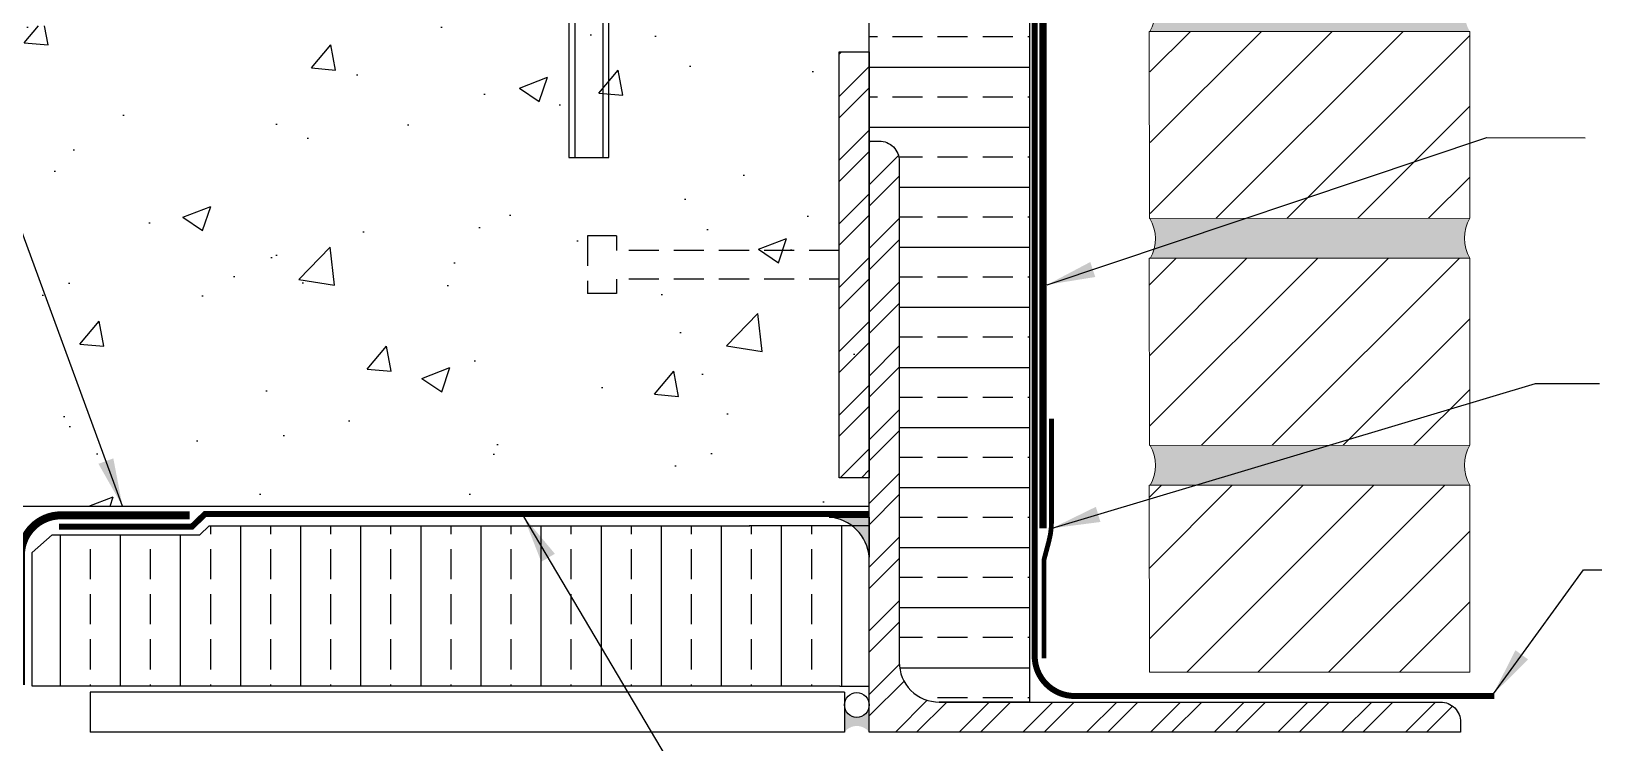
# Model space of a CAD drawing. Extents: x 61.9 to 112.9, y 313.3 to 379.3.
# Drawn here: x 76.34 to 95.91, y 327.53 to 336.41 of the extents above; entities that cross this region are included whole.
import ezdxf

# ---------------------------------------------------------------- set-up
doc = ezdxf.new("R2010")
doc.units = 0
doc.header["$LTSCALE"] = 1.5
doc.header["$MEASUREMENT"] = 0
doc.linetypes.add('DASHED', pattern=[0.75, 0.5, -0.25])
doc.linetypes.add('HIDDEN', pattern=[0.375, 0.25, -0.125])
for name, color, linetype in [('$-G--01', 1, 'CONTINUOUS'), ('DuPont Thru-Wall Flashing', 252, 'CONTINUOUS'), ('fluid applied', 252, 'CONTINUOUS'), ('SEALANT', 250, 'CONTINUOUS'), ('StraightFlash', 252, 'CONTINUOUS'), ('STRUCTURE', 250, 'CONTINUOUS'), ('TEXT', 7, 'CONTINUOUS'), ('tyvek tape', 130, 'CONTINUOUS')]:
    doc.layers.add(name, color=color, linetype=linetype)
doc.layers.add('brick', color=250, linetype='CONTINUOUS', lineweight=5)
doc.layers.add('EXTERIOR INSULATION', color=7, linetype='CONTINUOUS', true_color=0xcdd69f)
doc.layers.add('Tyvek CommercialWrap', color=7, linetype='DASHED', true_color=0x00538e)
doc.styles.add('DETAILS', font='sanss___.ttf', dxfattribs={"height": 1})
doc.dimstyles.new('TYVEKDETAILS', dxfattribs={"dimscale": 6, "dimtxt": 1.5, "dimasz": 0.1, "dimexe": 0.75, "dimexo": 0.75, "dimgap": 0.75, "dimtad": 0, "dimtih": 1, "dimtoh": 1, "dimdec": 4, "dimzin": 0, "dimdsep": 46, "dimlunit": 4, "dimtxsty": 'DETAILS', "dimcen": 0.0625, "dimadec": 0, "dimazin": 0, "dimtfac": 1, "dimtdec": 4, "dimtofl": 0, "dimtmove": 0, "dimatfit": 3, "dimfxl": 1, "dimfrac": 2, "dimtolj": 1, "dimtzin": 0, "dimarcsym": 0})

msp = doc.modelspace()

# ---------------------------------------------------------------- hatches: boundary and pattern name
at = {"layer": 'brick'}
h = msp.add_hatch(dxfattribs=at)
h.set_pattern_fill('AR-SAND', color=256, scale=0.15, style=0)
h.set_pattern_definition([(37.50000000000001, (-894.1042666621436, 251.6203386480734), (-0.009449003716441223, 0.2890235653519738), [0, -0.228, 0, -0.255, 0, -0.24375]), (7.499999999999999, (-894.1042666621436, 251.6203386480734), (0.2654665057901591, 0.423321909784461), [0, -0.123, 0, -0.2055, 0, -0.07875]), (327.5, (-894.2887666621436, 251.6203386480734), (0.4671212792627242, 0.0008488580305446746), [0, -0.075, 0, -0.27, 0, -0.3525]), (317.5, (-894.2887666621436, 251.6203386480734), (0.450918990685844, 0.1316513347401374), [0, -0.0375, 0, -0.177, 0, -0.2025])])
h.paths.add_polyline_path([(94.28924939899252, 330.7472517703968, -0.2704061141942345), (94.2907973254828, 331.247261296111), (90.30019900397224, 331.24461393408, -0.2687551384885037), (90.30326977072787, 330.7472517703968)])
h.paths.add_polyline_path([(94.28924939899252, 333.5805851037303, -0.2704061141941634), (94.2907973254828, 334.0805946294445), (90.29831937210201, 334.0779460204658, -0.2687543625486042), (90.30139085103656, 333.5805851037303)])
h.paths.add_polyline_path([(94.28924939899252, 336.4139184370633, -0.2704061141942345), (94.2907973254828, 336.9139279627775), (90.29455834961982, 336.9112768587377, -0.2687528099477398), (90.29763125356408, 336.4139184370633)])
h.paths.add_polyline_path([(90.29455834961982, 339.7446101920709, -0.2687528099477398), (90.29763125356408, 339.2472517703968), (94.28924939899252, 339.2472517703968, -0.2704061141942344), (94.2907973254828, 339.747261296111)])
h.paths.add_polyline_path([(90.29455834962005, 342.5779435254044, -0.2704061141942511), (90.2961062761101, 342.0779339996902), (94.28924939899252, 342.0805851037303, -0.2704061141941634), (94.2907973254828, 342.5805946294442)])
h.paths.add_polyline_path([(94.28924821099099, 344.9139184362748, -0.2704048310759342), (94.29079732684545, 345.4139259089902), (92.53121966230447, 345.4127586055624), (92.49954157499701, 345.3441067440381), (92.48194187488525, 345.4127259146894), (90.2945583509827, 345.4112748049502, -0.2704048300886046), (90.29610746775188, 344.9112673338145)])
edge = h.paths.add_edge_path()
edge.add_line((79.056550554473, 324.5743930727676), (79.2841691189335, 325.0678792149981))
edge.add_line((79.28416911893328, 325.0678792149981), (79.41074028017192, 324.5743930727676))
edge.add_line((79.41074028017192, 324.5743930727676), (81.41740184878722, 324.5743930727676))
edge.add_arc((81.83906708591712, 324.8243972671644), 0.4902077818842392, 149.3364113581451, 210.6635886418548, ccw=False)
edge.add_line((81.41740184878722, 325.0744014615609), (77.42116199355337, 325.0744014615609))
edge.add_arc((76.99949675642347, 324.8243972671644), 0.4902077818842296, -30.6635886418548, 30.663588641854915, ccw=False)
edge.add_line((77.4211619935536, 324.5743930727676), (79.056550554473, 324.5743930727676))
h = msp.add_hatch(dxfattribs=at)
h.set_pattern_fill('_USER', color=256, scale=0.625, angle=45, style=0, pattern_type=0)
h.set_pattern_definition([(45, (121.3935530317087, 319.2714946517126), (-0.4419417382415922, 0.4419417382415922), [])])
h.paths.add_polyline_path([(94.28924939899252, 339.2472517703968), (90.29568776708084, 339.2472517703968), (90.29836498462078, 336.9112793840586), (94.2907973254828, 336.9139279627775)])
h.paths.add_polyline_path([(94.28924939899252, 336.4139184370633), (90.2989350013977, 336.4139184370633), (90.30161221646858, 334.0779482049379), (94.2907973254828, 334.0805946294445)])
h.paths.add_polyline_path([(94.28924939899252, 333.5805851037303), (90.28924939899252, 333.5805851037303), (90.29455834962005, 331.2446101920709), (94.2907973254828, 331.247261296111)])
h.paths.add_polyline_path([(94.28924939899252, 330.7472517703968), (90.28924939899252, 330.7472517703968), (90.29455834962005, 328.4112768587377), (94.2907973254828, 328.4139279627775)])
at = {"layer": 'EXTERIOR INSULATION', "linetype": 'Continuous'}
h = msp.add_hatch(dxfattribs=at)
h.set_pattern_fill('ANSI33', color=250, scale=3, angle=135, style=0)
h.set_pattern_definition([(180, (-615.2885646173377, 248.2182171851148), (-1.110223024625157e-16, -0.75), []), (180, (-615.6635646167084, 248.5932171844854), (-1.110223024625157e-16, -0.75), [0.375, -0.1875])])
h.paths.add_polyline_path([(87.17091364605244, 329.9578921777249), (87.17206458529063, 328.5094035251523), (87.22138408619821, 328.3291042693972), (87.32143090212548, 328.1793948279246), (87.50004846772345, 328.0704517334379), (87.7561694206629, 328.0386154444395), (88.79590649537818, 328.0389304623327), (88.7955901723567, 349.1736900579422), (86.79556621041206, 349.1735692899347), (86.795918677283, 335.1043567297779), (87.17091364605244, 334.9541843519457)])
h = msp.add_hatch(dxfattribs=at)
h.set_pattern_fill('ANSI33', color=250, scale=3, angle=44.99999999999999, style=0)
h.set_pattern_definition([(90, (-5.797104320418384, 1032.322314418558), (-0.75, 2.487905172675331e-16), []), (90, (-5.422104321047755, 1032.697314417929), (-0.75, 2.487905172675331e-16), [0.375, -0.1875])])
h.paths.add_polyline_path([(76.58087724268967, 330.1255840150179), (76.35560793128093, 329.8280513721843), (76.35560793128116, 328.2378293017812), (86.80263997020529, 328.2378290786987), (86.80239424807428, 329.2451716410399), (86.80239468300852, 329.953857250091), (86.57309816544102, 330.2378287986003), (85.66566142378224, 330.2378288630334), (85.3055224129007, 330.2378293420011), (78.46146483656275, 330.2378293420011), (78.3452915890482, 330.1255840150179)])
at = {"layer": 'SEALANT', "linetype": 'Continuous'}
h = msp.add_hatch(color=256, dxfattribs=at)
edge = h.paths.add_edge_path()
edge.add_line((86.29591725155001, 330.3481896839335), (86.79591448621272, 330.3481892303316))
edge.add_line((86.79591448621272, 330.3481892303316), (86.79591486461663, 329.8481896839392))
edge.add_arc((86.25205982944385, 329.8043348581239), 0.5456203304772266, 4.610183407662158, 85.38954306993254)
h = msp.add_hatch(color=256, dxfattribs=at)
edge = h.paths.add_edge_path()
edge.add_line((86.79591676463565, 327.6639284712078), (86.79591994257976, 328.0030002829885))
edge.add_arc((86.64140211088466, 328.003000282989), 0.1545178316949737, -181.18624922500794, 0, ccw=False)
edge.add_line((86.48691739533024, 328.0061991846324), (86.48691739533024, 327.6639284712082))
edge.add_arc((86.64141707998283, 327.5468761970687), 0.1938334012469374, 37.148349783358526, 142.8516502166106, ccw=False)
at = {"layer": 'STRUCTURE', "linetype": 'Continuous'}
h = msp.add_hatch(dxfattribs=at)
h.set_pattern_fill('AR-CONC', color=256, scale=0.5, style=0)
h.set_pattern_definition([(49.99999999999999, (107.0204740268391, 322.4747455851129), (3.586300913003767, -0.3137606749129755), [0.375, -4.125]), (355, (107.0204740268391, 322.4747455851129), (-0.693756668065, 3.760960668500059), [0.3, -3.3]), (100.4514, (107.3193324268391, 322.4485988851129), (2.892546908570108, 3.447197710304768), [0.3187009499999989, -3.505710559999991]), (46.18420000000001, (107.0204740268391, 323.4747455851129), (5.336205243128222, -0.8275950716450904), [0.5625, -6.1875]), (96.6356, (107.4651577518391, 323.4057790501129), (4.673313527743517, 4.870589354502209), [0.4780514399999991, -5.258564999999985]), (351.1842, (107.0204740268391, 323.4747455851129), (4.673309725668136, 4.870593004626623), [0.45, -4.95]), (21, (107.5204740268391, 323.2247455851129), (2.984535260592308, -2.013094453326694), [0.375, -4.125]), (326.0000000000001, (107.5204740268391, 323.2247455851129), (1.216576659607909, 3.625750225234265), [0.3, -3.3]), (71.4514, (107.7691851918391, 323.056987555113), (4.20111314290745, 1.612652483549762), [0.31870095, -3.50571056]), (37.50000000000001, (107.0204740268391, 322.4747455851129), (0.06079927658645334, 1.664469269156557), [0, -3.26, 0, -3.35, 0, -3.3125]), (7.499999999999999, (107.0204740268391, 322.4747455851129), (1.315347687210743, 1.972058559411801), [0, -1.91, 0, -3.185, 0, -1.2625]), (327.5, (105.9054740268391, 322.4747455851129), (2.669112180862045, -0.112774358671899), [0, -1.25, 0, -3.9, 0, -5.175]), (317.5, (105.4054740268391, 322.4747455851129), (2.915930846711931, 0.5005249116615882), [0, -1.625, 0, -2.59, 0, -3.675])])
edge = h.paths.add_edge_path(flags=17)
edge.add_line((66.45123176850188, 330.4846149847363), (66.45123176850188, 332.8674074447524))
edge = h.paths.add_edge_path(flags=16)
edge.add_line((66.45123176850188, 334.1095687035477), (66.45123176850188, 336.484485573372))
edge = h.paths.add_edge_path()
edge.add_line((66.45123176850188, 332.8674074447526), (65.59457018180433, 333.2626975349838))
edge = h.paths.add_edge_path()
edge.add_line((67.3250305031006, 333.706532434489), (66.45123176850188, 334.1095687035474))
edge = h.paths.add_edge_path()
edge.add_line((65.59457018180456, 333.2626975349838), (67.32503050310083, 333.706532434489))
edge = h.paths.add_edge_path()
edge.add_line((66.45123176850188, 336.4846149847363), (86.79591725154955, 336.4846149847363))
edge.add_line((86.79591725154955, 336.4846149847363), (86.79591725154955, 330.4846149847363))
edge.add_line((66.7206224336096, 330.4846149847363), (86.79591725154955, 330.4846149847363))
at = {"layer": 'STRUCTURE'}
h = msp.add_hatch(dxfattribs=at)
h.set_pattern_fill('ANSI32', color=256, scale=1.5, style=0)
h.set_pattern_definition([(45, (-282.035731541912, 251.9307343713799), (-0.397747564417433, 0.397747564417433), []), (45, (-281.770566499412, 251.9307343713799), (-0.397747564417433, 0.397747564417433), [])])
h.paths.add_polyline_path([(86.79591725154955, 336.157802471336), (86.42092878861285, 336.157802471336), (86.42091611061733, 330.8404894102157), (86.79591725154955, 330.8404894102157)])
h = msp.add_hatch(dxfattribs=at)
h.set_pattern_fill('ANSI32', color=256, scale=1.5, style=0)
h.set_pattern_definition([(45, (118.8873782361941, 319.6540626188164), (-0.397747564417433, 0.397747564417433), []), (45, (119.1525432786941, 319.6540626188164), (-0.397747564417433, 0.397747564417433), [])])
edge = h.paths.add_edge_path()
edge.add_line((86.79591344036726, 327.6639320184399), (86.79591725154955, 335.0433292009629))
edge.add_line((86.79591725154955, 335.0433292009629), (86.92091862191796, 335.0433289305809))
edge.add_arc((86.92091908445127, 334.7933289305777), 0.2500000000035543, -0.00013660960672723377, 90.00010600487781, ccw=False)
edge.add_line((87.17091908445423, 334.793328334506), (87.17091353718229, 328.5389326204881))
edge.add_arc((87.67091353717797, 328.5389314283439), 0.4999999999972148, 179.9998633903217, 224.9999123753731)
edge.add_arc((87.67091353718092, 328.5389314283452), 0.5000000000004079, 224.9999123752776, 269.9999613600463)
edge.add_line((87.67091319998372, 328.0389314283452), (90.48251372923119, 328.0389295322179))
edge.add_line((90.48251372923141, 328.0389295322179), (93.92531106186584, 328.038928367082))
edge.add_arc((93.92531089325439, 327.7889283670511), 0.2500000000309228, -0.0008142783328253245, 89.99996135710211, ccw=False)
edge.add_line((94.17531089326008, 327.7889248140914), (94.17531062288481, 327.6639265975259))
edge.add_line((94.17531062288481, 327.6639265975261), (86.79591344036703, 327.6639320184399))

# ---------------------------------------------------------------- linework, layer by layer
at = {"layer": '$-G--01', "color": 0, "linetype": 'HIDDEN'}
for p, q in [((83.2817680704702, 333.8593641278599), (83.2817680704702, 333.1389277536919)), ((83.64198625755444, 333.8593641278599), (83.2817680704702, 333.8593641278599)), ((83.64198625755444, 333.8593641278599), (83.64198625755444, 333.679255034318)), ((86.42092287904666, 333.679255034318), (83.64198625755444, 333.679255034318)), ((86.42092202018421, 333.3190371319579), (83.64198625755444, 333.3190368472337)), ((83.64198625755444, 333.3190368472337), (83.64198625755444, 333.1389277536919)), ((83.64198625755444, 333.1389277536919), (83.2817680704702, 333.1389277536919))]:
    msp.add_line(p, q, dxfattribs=at)
at = {"layer": 'brick'}
for points in [[(94.2907973254828, 334.0805946294445), (90.29455834962005, 334.0779435254044), (90.28924939899252, 336.4139184370633), (94.28924939899252, 336.4139184370633), (94.2907973254828, 334.0805946294445, 0.2704061141941634), (94.28924939899252, 333.5805851037303, 0.9074311398367584), (94.28924939899252, 333.5805851037303, -0.1931272375800366)], [(94.2907973254828, 331.247261296111), (90.29455834962005, 331.2446101920709), (90.28924939899252, 333.5805851037303), (94.28924939899252, 333.5805851037303), (94.2907973254828, 331.247261296111, 0.2704061141941634), (94.28924939899252, 330.7472517703968, 0.9074311398367584), (94.28924939899252, 330.7472517703968, -0.1931272375800366)]]:
    msp.add_lwpolyline(points, format="xyb", dxfattribs=at)
msp.add_lwpolyline([(94.2907973254828, 328.4112768587377), (90.29455834962005, 328.4112768587377), (90.28924939899252, 330.7472517703968), (94.28924939899252, 330.7472517703968), (94.2907973254828, 328.4112768587377)], dxfattribs=at)
for centre in [(89.86685726036558, 336.6599456253834), (89.87061828284754, 333.8266147871113), (89.87249791471777, 330.9932827007256)]:
    msp.add_arc(centre, 0.4960802461384045, 329.9148543476286, 30.43989638009603, dxfattribs=at)
at = {"layer": 'DuPont Thru-Wall Flashing'}
msp.add_lwpolyline([(88.86073098674615, 338.3737575399045, 0.07500000000000002, 0.075, 0), (88.86073098674615, 328.6151514843746, 0.075, 0.075, 0.4141735199270847), (89.36066262904751, 328.1151514890475, 0.075, 0.075, 0), (94.5955375356375, 328.1147062982129, 0.075, 0.075, 0)], format="xyseb", dxfattribs=at)
msp.add_lwpolyline([(86.42092878861285, 336.157802471336), (86.79591725154955, 336.157802471336), (86.79591725154955, 330.8404894102157), (86.42091611061733, 330.8404894102157)], close=True, dxfattribs=at)
at = {"layer": 'EXTERIOR INSULATION', "color": 250, "linetype": 'Continuous', "flags": 128}
for points in [[(86.79591867726458, 335.2374363538299), (86.79556621041206, 349.1735692899347), (88.7955901723567, 349.1736900579422), (88.79590649537818, 328.0389304623327), (87.67091319998372, 328.0389314283452)], [(76.34888170830232, 328.2368591199538), (76.34888170830232, 329.9088479548882), (76.59882917296432, 330.1255840150179), (78.4439673964605, 330.1257465986764), (78.55748506114082, 330.2378293420011), (85.3055224129007, 330.2378293420011)], [(86.4297906023944, 328.2378293420011), (86.7956674068696, 328.2378291174555), (86.7956684600299, 329.9538577034691), (86.7959141952856, 330.2378290437359), (85.298549849565, 330.2378293420011)], [(86.43003694275194, 328.2368590872982), (76.34888170830232, 328.2368591199538)]]:
    msp.add_lwpolyline(points, dxfattribs=at)
at = {"layer": 'fluid applied', "color": 251, "linetype": 'Continuous', "ltscale": 0.3, "flags": 128}
msp.add_lwpolyline([(86.79591512607522, 330.3870640492321, 0.075, 0.075, 0), (78.50654837521506, 330.3857300222617, 0.075, 0.075, 0), (78.34518019525854, 330.2311532313793, 0.075, 0.075, 0), (76.68599088179826, 330.230886214204, 0, 0, 0)], format="xyseb", dxfattribs=at)
at = {"layer": 'SEALANT', "linetype": 'Continuous'}
msp.add_lwpolyline([(86.29591725155001, 330.3481896839335), (86.79591448621272, 330.3481892303316), (86.79591486461663, 329.8481896839392, 0.3678261116053599), (86.29591725155001, 330.3481896839335, -15.73151547345963)], format="xyb", dxfattribs=at)
msp.add_circle((86.64140211088466, 328.003000282989), 0.1545178316949737, dxfattribs=at)
at = {"layer": 'StraightFlash', "linetype": 'Continuous', "const_width": 0.1}
msp.add_lwpolyline([(76.21030242977372, 328.2525541473992), (76.21030242977372, 329.8710234956384, -0.4141578931194296), (76.7102073945432, 330.3710234866066), (78.31752730150606, 330.371308610366)], format="xyb", dxfattribs=at)
at = {"layer": 'STRUCTURE'}
for p, q in [((83.04592260703112, 336.5467291627749), (83.04592260703112, 334.8372558343167)), ((83.12092260703116, 336.5467291627749), (83.12092260703116, 334.8372558343167)), ((83.47092260703107, 336.5467291627749), (83.47092260703107, 334.8372558343167)), ((83.54592260703112, 334.8372558343167), (83.54592260703112, 336.5467291627749)), ((86.79591344036726, 329.3317982466638), (86.7959199294653, 336.4846149847363)), ((83.04592260703112, 334.8372558343167), (83.54592260703112, 334.8372558343167)), ((66.45123176850188, 330.4846149847363), (86.79591725154955, 330.4846149847363)), ((86.48678995026125, 328.1639320184397), (77.0756187879681, 328.1639320184397)), ((77.0756187879681, 328.1639320184397), (77.0756187879681, 327.6639320184397)), ((86.48678995026125, 328.1639320184397), (86.48678995026148, 327.6639320184397)), ((86.48678995026125, 327.6639320184397), (77.0756187879681, 327.6639320184397)), ((93.81722925913255, 327.6575984202673), (93.8172292647514, 327.6639280102738))]:
    msp.add_line(p, q, dxfattribs=at)
for points in [[(86.79591615751292, 333.5242242584995), (86.79591862191819, 335.0433292009598), (86.92091862191774, 335.0433289305809, -0.4142148026044025), (87.17091908445423, 334.7933283345074), (87.17091637704698, 333.657807205886)], [(87.17091637704698, 333.657807205886), (87.17091353718229, 328.5389326204881, 0.1989125895726767), (87.31735960588458, 328.1853785784556, 0.1989125895728504), (87.67091319998372, 328.0389314283452), (91.80443996482018, 328.0389278789567), (93.68273788180886, 328.0389285306719)], [(93.68273788180886, 328.0389285306719), (93.92531106186584, 328.038928367082, -0.4142137351167433), (94.17531089326712, 327.7889280510371), (94.17531062288799, 327.6639280510376), (93.68939515780698, 327.6639284823927)]]:
    msp.add_lwpolyline(points, format="xyb", dxfattribs=at)
msp.add_lwpolyline([(93.68939515780698, 327.6639284823927), (86.79591344036726, 327.6639320184399), (86.79591571186256, 331.3651255323957)], dxfattribs=at)
at = {"layer": 'Tyvek CommercialWrap', "flags": 128}
msp.add_lwpolyline([(88.96373205544364, 330.2069395044491, 0.09, 0.09, 0), (88.96373205544364, 337.8864930898217, 0.09, 0.09, 0), (89.04408739444307, 338.3444456558091, 0.09, 0.09, 0), (89.01778818981484, 338.5544607066513, 0.09, 0.09, -0.08584836567612171), (88.8829873112793, 339.3374397994107, 0.09, 0.09, 0), (88.8829873112793, 339.9995897065096, 0.09, 0.09, 0), (88.88285659695453, 349.1736953273748, 0, 0, 0)], format="xyseb", dxfattribs=at)
at = {"layer": 'tyvek tape', "const_width": 0.06, "flags": 128}
msp.add_lwpolyline([(88.97599554313479, 328.5858629354784), (88.97599554313479, 329.8125697121532), (89.0379408491508, 330.0461036049342, 0.06491120619796942), (89.07136629935144, 330.3024893293423), (89.07136629935144, 331.578558957051)], format="xyb", dxfattribs=at)

# ---------------------------------------------------------------- leaders
at = {"layer": 'TEXT'}
for points, override in [([(77.47770938960434, 330.4846149847365), (72.61826230327642, 343.7361429883404), (68.20556048612252, 343.7361429883404)], {"dimfxl": 3}), ([(89.0170831905939, 333.2497227829708), (94.50108766318726, 335.0867117130722), (95.73014832741842, 335.0863684166286)], {"dimgap": 0.75, "dimtad": 0, "dimfxl": 3}), ([(89.07821728836052, 330.2101068749826), (95.11208826254847, 332.0184438623301), (95.90747278331241, 332.0184438623301)], {"dimfxl": 3}), ([(82.4828572633885, 330.3570730367592), (85.34410328506397, 325.5255963823131), (86.59267307554524, 325.5255963823131)], {"dimfxl": 3}), ([(94.58650623334643, 328.1437709418433), (95.70908463977662, 329.6904641237904), (95.93811120511214, 329.6904641237904)], {"dimfxl": 3})]:
    msp.add_leader(points, dimstyle='TYVEKDETAILS', override=override, dxfattribs=at)

doc.saveas('drawing.dxf')
